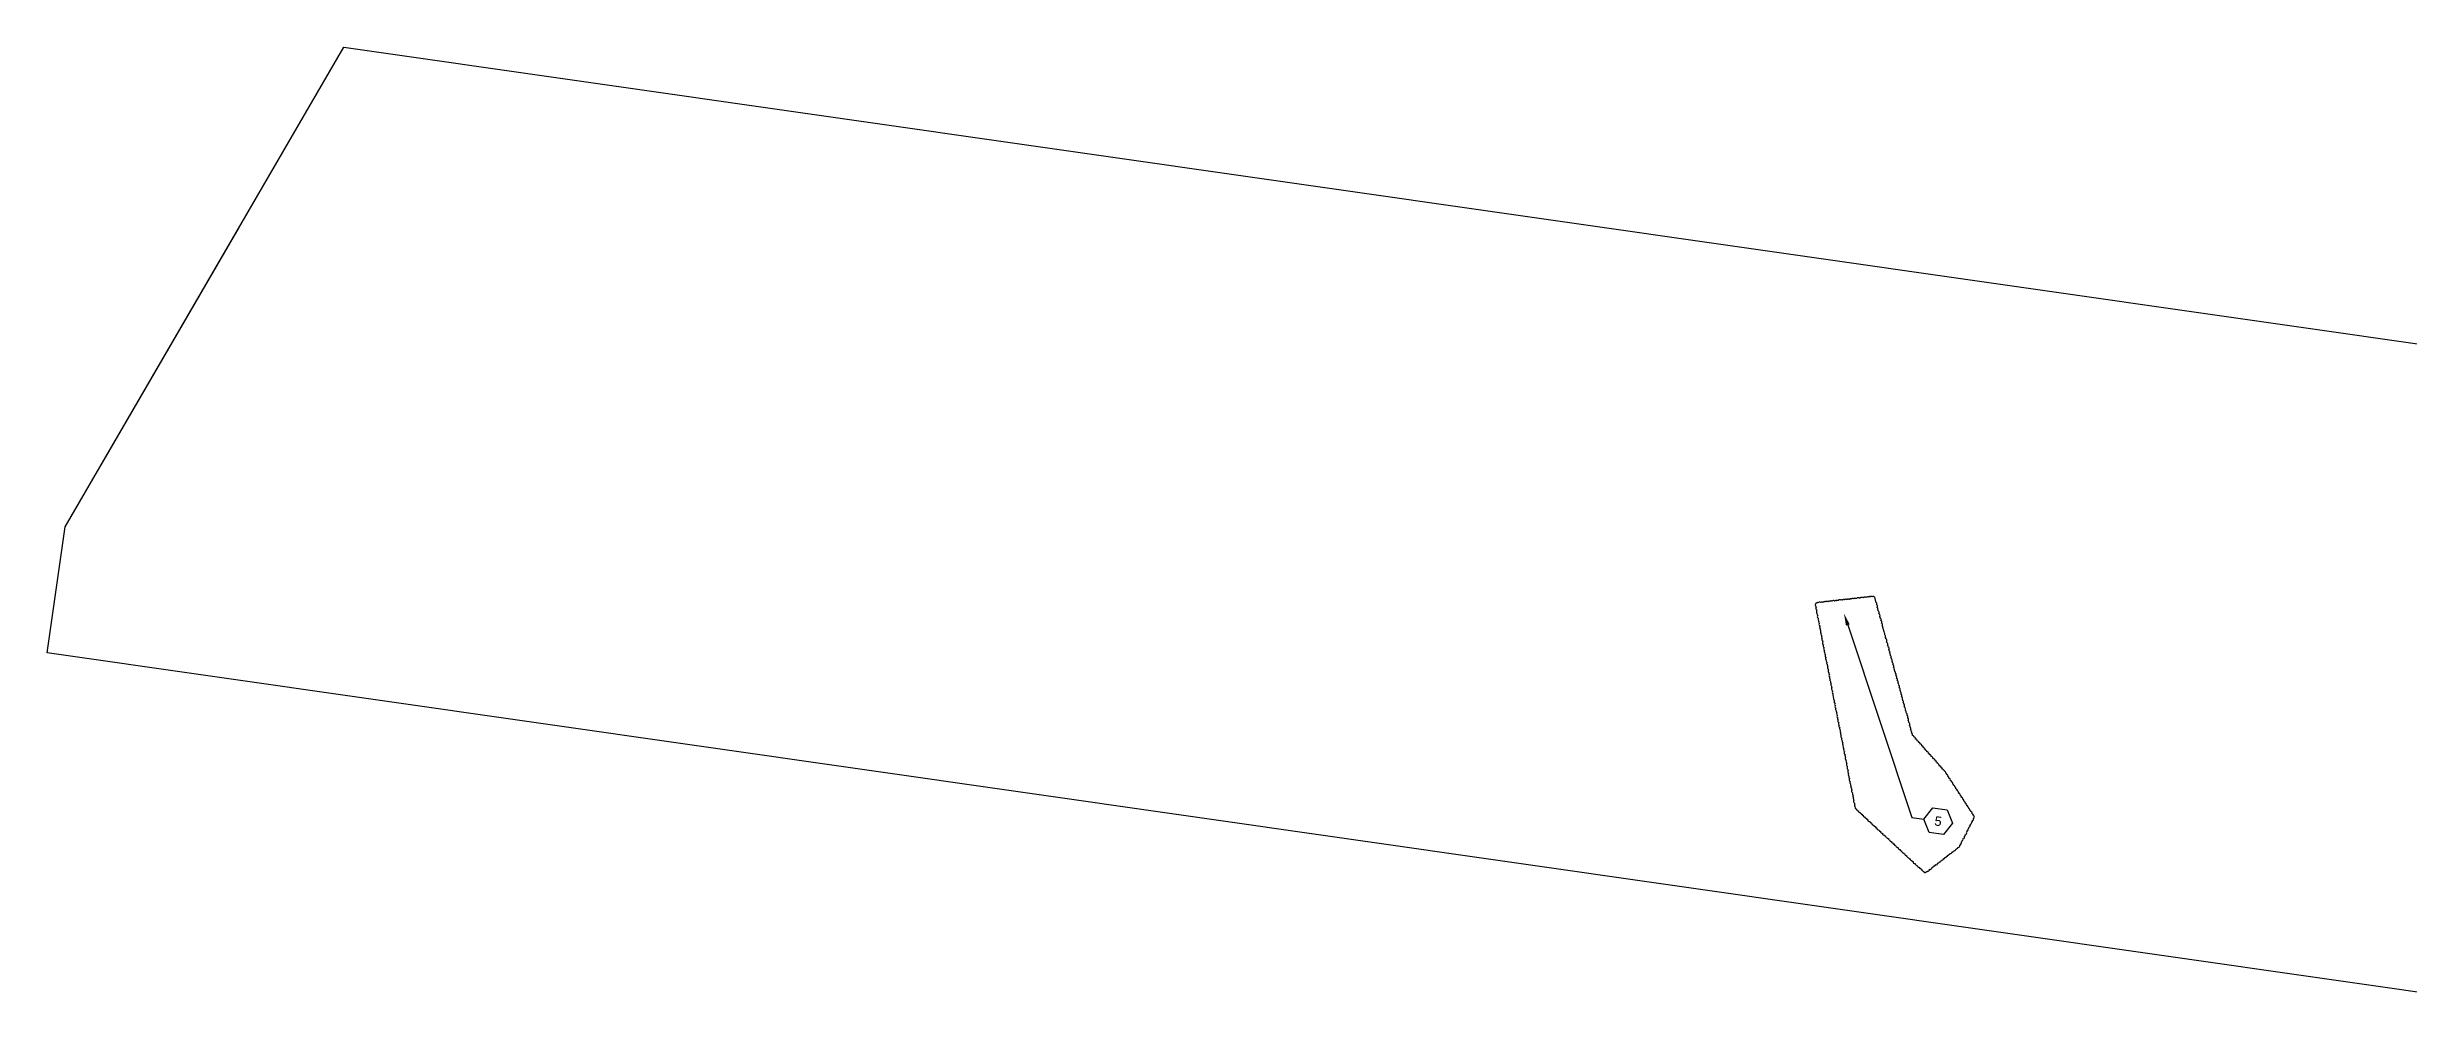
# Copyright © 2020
# Model space of a CAD drawing. Header units: feet. Extents: x 587216 to 589279, y 1029711 to 1030796.
# Drawn here: x 587216 to 588160, y 1030414 to 1030796 of the extents above; entities that cross this region are included whole.
import ezdxf
from ezdxf import colors
from ezdxf.entities.mleader import LeaderData, LeaderLine
from ezdxf.enums import TextEntityAlignment as Align
from ezdxf.math import Vec2, Vec3

# ---------------------------------------------------------------- set-up
doc = ezdxf.new("R2010")
doc.units = ezdxf.units.FT
doc.header["$MEASUREMENT"] = 0
doc.layers.get('0').update_dxf_attribs({"color": 30})
for name, color, linetype in [('C-DIMS', 2, 'Continuous'), ('C-MATCHLINE', 251, 'Continuous'), ('PV-ANNO', 31, 'Continuous')]:
    doc.layers.add(name, color=color, linetype=linetype)
doc.layers.add('VP', color=7, linetype='Continuous', plot=False)
doc.styles.add('ARIAL', font='arial.ttf')
doc.styles.get("Standard").update_dxf_attribs({"font": 'SIMPLEX.SHX'})

# ---------------------------------------------------------------- blocks, each defined once
blk = doc.blocks.new('_TagHexagon')
at = {"color": 0, "linetype": 'ByBlock', "transparency": 16777216}
blk.add_lwpolyline([(-0.144, 0), (-0.072, 0.125), (0.072, 0.125), (0.144, 0), (0.072, -0.125), (-0.072, -0.125)], close=True, dxfattribs=at)
at = {"layer": 'C-DIMS', "color": 0, "transparency": 16777216, "style": 'ARIAL'}
blk.add_attdef('TAGNUMBER', text='', height=0.0938, dxfattribs=at).set_placement((0, 0), align=Align.MIDDLE)

msp = doc.modelspace()

# ---------------------------------------------------------------- linework, layer by layer
at = {"layer": 'C-MATCHLINE'}
msp.add_line((587237.11, 1030628.47), (587292.36, 1030723.59), dxfattribs=at)
at = {"layer": 'PV-ANNO', "flags": 128}
msp.add_lwpolyline([(587986.14, 1030487.92, 0.520567), (587985.83, 1030488.39, 0.520567), (587985.54, 1030488.83, 0.520567), (587985.23, 1030489.31, 0.520567), (587984.74, 1030490.07, 0.520567), (587984.41, 1030490.56, 0.520567), (587983.95, 1030491.27, 0.520567), (587983.61, 1030491.79, 0.520567), (587983.23, 1030492.37, 0.520567), (587982.98, 1030492.75, 0.520567), (587982.57, 1030493.37, 0.520567), (587982.34, 1030493.74, 0.520567), (587982, 1030494.25, 0.520567), (587981.53, 1030494.98, 0.520567), (587981.04, 1030495.72, 0.520567), (587980.72, 1030496.21, 0.520567), (587980.48, 1030496.59, 0.520567), (587980, 1030497.31, 0.520567), (587979.66, 1030497.84, 0.520567), (587979.12, 1030498.66, 0.520567), (587978.81, 1030499.14, 0.520567), (587978.33, 1030499.88, 0.520567), (587977.89, 1030500.54, 0.520567), (587977.58, 1030501.02, 0.520567), (587977, 1030501.91, 0.520567), (587976.57, 1030502.57, 0.520567), (587976.02, 1030503.41, 0.520567), (587975.65, 1030503.97, 0.520567), (587975.15, 1030504.75, 0.520567), (587974.74, 1030505.37, 0.520567), (587974.2, 1030506.16, 0.520567), (587973.84, 1030506.55, 0.520567), (587973.39, 1030507.06, 0.520567), (587972.97, 1030507.53, 0.520567), (587972.32, 1030508.26, 0.520567), (587972.02, 1030508.6, 0.520567), (587971.45, 1030509.23, 0.520567), (587970.92, 1030509.84, 0.520567), (587970.23, 1030510.61, 0.520567), (587969.65, 1030511.26, 0.520567), (587968.98, 1030512.01, 0.520567), (587968.32, 1030512.75, 0.520567), (587967.83, 1030513.3, 0.520567), (587967.23, 1030513.97, 0.520567), (587966.72, 1030514.55, 0.520567), (587966.32, 1030514.99, 0.520567), (587965.69, 1030515.71, 0.520567), (587965.17, 1030516.28, 0.520567), (587964.49, 1030517.05, 0.520567), (587963.99, 1030517.62, 0.520567), (587963.38, 1030518.29, 0.520567), (587962.7, 1030519.06, 0.520567), (587961.96, 1030519.89, 0.520567), (587961.37, 1030520.55, 0.520567), (587961.1, 1030521.43, 0.520567), (587960.9, 1030522.14, 0.520567), (587960.7, 1030522.88, 0.520567), (587960.45, 1030523.79, 0.520567), (587960.25, 1030524.51, 0.520567), (587959.94, 1030525.64, 0.520567), (587959.74, 1030526.39, 0.520567), (587959.43, 1030527.53, 0.520567), (587959.14, 1030528.59, 0.520567), (587958.85, 1030529.63, 0.520567), (587958.62, 1030530.46, 0.520567), (587958.49, 1030530.94, 0.520567), (587958.25, 1030531.81, 0.520567), (587958.13, 1030532.25, 0.520567), (587957.91, 1030533.07, 0.520567), (587957.79, 1030533.5, 0.520567), (587957.53, 1030534.45, 0.520567), (587957.37, 1030535.04, 0.520567), (587957.12, 1030535.94, 0.520567), (587956.82, 1030537.03, 0.520567), (587956.55, 1030538.02, 0.520567), (587956.38, 1030538.65, 0.520567), (587956.13, 1030539.55, 0.520567), (587955.83, 1030540.65, 0.520567), (587955.6, 1030541.47, 0.520567), (587955.32, 1030542.51, 0.520567), (587955.1, 1030543.32, 0.520567), (587954.83, 1030544.29, 0.520567), (587954.53, 1030545.38, 0.520567), (587954.36, 1030546.01, 0.520567), (587954.2, 1030546.59, 0.520567), (587954.06, 1030547.11, 0.520567), (587953.89, 1030547.71, 0.520567), (587953.61, 1030548.75, 0.520567), (587953.36, 1030549.67, 0.520567), (587953.21, 1030550.22, 0.520567), (587952.96, 1030551.13, 0.520567), (587952.81, 1030551.67, 0.520567), (587952.61, 1030552.38, 0.520567), (587952.45, 1030552.98, 0.520567), (587952.29, 1030553.58, 0.520567), (587952.08, 1030554.33, 0.520567), (587951.96, 1030554.76, 0.520567), (587951.66, 1030555.88, 0.520567), (587951.46, 1030556.58, 0.520567), (587951.18, 1030557.61, 0.520567), (587951.07, 1030558.02, 0.520567), (587950.76, 1030559.15, 0.520567), (587950.58, 1030559.8, 0.520567), (587950.35, 1030560.65, 0.520567), (587950.12, 1030561.48, 0.520567), (587949.94, 1030562.12, 0.520567), (587949.72, 1030562.94, 0.520567), (587949.55, 1030563.55, 0.520567), (587949.33, 1030564.37, 0.520567), (587949.05, 1030565.39, 0.520567), (587948.77, 1030566.42, 0.520567), (587948.49, 1030567.43, 0.520567), (587948.32, 1030568.03, 0.520567), (587948.01, 1030569.18, 0.520567), (587947.71, 1030570.25, 0.520567), (587947.54, 1030570.9, 0.520567), (587947.32, 1030571.69, 0.520567), (587947.02, 1030572.77, 0.520567), (587946.75, 1030573.77, 0.520567), (587946.56, 1030574.46, 0.520567), (587946.43, 1030574.94, 0.520567), (587946.21, 1030575.76, 0.520567), (587945.81, 1030575.99, 0.520567), (587945.34, 1030575.94, 0.520567), (587944.52, 1030575.84, 0.520567), (587943.69, 1030575.75, 0.520567), (587942.92, 1030575.66, 0.520567), (587942.02, 1030575.56, 0.520567), (587941.41, 1030575.49, 0.520567), (587940.58, 1030575.4, 0.520567), (587940.15, 1030575.35, 0.520567), (587939.16, 1030575.24, 0.520567), (587938.75, 1030575.19, 0.520567), (587938.07, 1030575.11, 0.520567), (587937.24, 1030575.02, 0.520567), (587936.77, 1030574.97, 0.520567), (587936.26, 1030574.91, 0.520567), (587935.62, 1030574.84, 0.520567), (587935.11, 1030574.78, 0.520567), (587934.29, 1030574.68, 0.520567), (587933.51, 1030574.6, 0.520567), (587932.94, 1030574.53, 0.520567), (587931.76, 1030574.4, 0.520567), (587931.29, 1030574.34, 0.520567), (587930.85, 1030574.29, 0.520567), (587930.29, 1030574.23, 0.520567), (587929.35, 1030574.12, 0.520567), (587928.43, 1030574.02, 0.520567), (587927.59, 1030573.92, 0.520567), (587926.86, 1030573.84, 0.520567), (587926, 1030573.74, 0.520567), (587925.42, 1030573.68, 0.520567), (587924.65, 1030573.59, 0.520567), (587923.63, 1030573.48, 0.520567), (587923.03, 1030573.41, 0.520567), (587922.71, 1030572.94, 0.520567), (587922.86, 1030572.19, 0.520567), (587922.94, 1030571.76, 0.520567), (587923.16, 1030570.66, 0.520567), (587923.27, 1030570.11, 0.520567), (587923.48, 1030569.04, 0.520567), (587923.58, 1030568.5, 0.520567), (587923.79, 1030567.44, 0.520567), (587923.87, 1030567.03, 0.520567), (587923.98, 1030566.49, 0.520567), (587924.11, 1030565.81, 0.520567), (587924.21, 1030565.3, 0.520567), (587924.37, 1030564.46, 0.520567), (587924.48, 1030563.92, 0.520567), (587924.65, 1030563.05, 0.520567), (587924.79, 1030562.35, 0.520567), (587924.98, 1030561.34, 0.520567), (587925.13, 1030560.62, 0.520567), (587925.26, 1030559.95, 0.520567), (587925.41, 1030559.19, 0.520567), (587925.59, 1030558.27, 0.520567), (587925.68, 1030557.79, 0.520567), (587925.9, 1030556.67, 0.520567), (587926.11, 1030555.58, 0.520567), (587926.32, 1030554.54, 0.520567), (587926.54, 1030553.43, 0.520567), (587926.67, 1030552.73, 0.520567), (587926.89, 1030551.64, 0.520567), (587927.09, 1030550.63, 0.520567), (587927.26, 1030549.72, 0.520567), (587927.41, 1030548.98, 0.520567), (587927.52, 1030548.41, 0.520567), (587927.63, 1030547.87, 0.520567), (587927.78, 1030547.08, 0.520567), (587927.87, 1030546.62, 0.520567), (587928.09, 1030545.49, 0.520567), (587928.22, 1030544.84, 0.520567), (587928.4, 1030543.94, 0.520567), (587928.58, 1030542.99, 0.520567), (587928.75, 1030542.12, 0.520567), (587928.93, 1030541.24, 0.520567), (587929.15, 1030540.12, 0.520567), (587929.25, 1030539.59, 0.520567), (587929.46, 1030538.5, 0.520567), (587929.56, 1030538.02, 0.520567), (587929.74, 1030537.09, 0.520567), (587929.91, 1030536.23, 0.520567), (587930.07, 1030535.43, 0.520567), (587930.23, 1030534.58, 0.520567), (587930.31, 1030534.16, 0.520567), (587930.48, 1030533.33, 0.520567), (587930.64, 1030532.48, 0.520567), (587930.85, 1030531.41, 0.520567), (587931.06, 1030530.38, 0.520567), (587931.18, 1030529.76, 0.520567), (587931.32, 1030529.02, 0.520567), (587931.43, 1030528.47, 0.520567), (587931.62, 1030527.49, 0.520567), (587931.78, 1030526.7, 0.520567), (587931.99, 1030525.6, 0.520567), (587932.2, 1030524.55, 0.520567), (587932.38, 1030523.61, 0.520567), (587932.56, 1030522.71, 0.520567), (587932.66, 1030522.22, 0.520567), (587932.8, 1030521.49, 0.520567), (587932.98, 1030520.57, 0.520567), (587933.21, 1030519.41, 0.520567), (587933.42, 1030518.34, 0.520567), (587933.56, 1030517.61, 0.520567), (587933.73, 1030516.76, 0.520567), (587933.88, 1030515.98, 0.520567), (587934.03, 1030515.2, 0.520567), (587934.15, 1030514.6, 0.520567), (587934.27, 1030514, 0.520567), (587934.49, 1030512.84, 0.520567), (587934.63, 1030512.15, 0.520567), (587934.72, 1030511.69, 0.520567), (587934.92, 1030510.69, 0.520567), (587935.01, 1030510.21, 0.520567), (587935.12, 1030509.67, 0.520567), (587935.24, 1030509.07, 0.520567), (587935.4, 1030508.2, 0.520567), (587935.51, 1030507.69, 0.520567), (587935.67, 1030506.85, 0.520567), (587935.78, 1030506.27, 0.520567), (587935.97, 1030505.33, 0.520567), (587936.18, 1030504.23, 0.520567), (587936.37, 1030503.27, 0.520567), (587936.59, 1030502.13, 0.520567), (587936.81, 1030501.03, 0.520567), (587936.97, 1030500.24, 0.520567), (587937.15, 1030499.3, 0.520567), (587937.28, 1030498.63, 0.520567), (587937.48, 1030497.6, 0.520567), (587937.57, 1030497.18, 0.520567), (587937.69, 1030496.57, 0.520567), (587937.84, 1030495.79, 0.520567), (587938, 1030494.95, 0.520567), (587938.09, 1030494.49, 0.520567), (587938.3, 1030493.42, 0.520567), (587938.41, 1030492.86, 0.520567), (587938.61, 1030491.84, 0.520567), (587938.89, 1030491.19, 0.520567), (587939.22, 1030490.89, 0.520567), (587939.81, 1030490.34, 0.520567), (587940.59, 1030489.62, 0.520567), (587940.9, 1030489.33, 0.520567), (587941.28, 1030488.97, 0.520567), (587941.68, 1030488.61, 0.520567), (587942.38, 1030487.96, 0.520567), (587943.02, 1030487.36, 0.520567), (587943.58, 1030486.85, 0.520567), (587944.4, 1030486.09, 0.520567), (587944.75, 1030485.76, 0.520567), (587945.37, 1030485.19, 0.520567), (587945.97, 1030484.64, 0.520567), (587946.64, 1030484.02, 0.520567), (587947.22, 1030483.48, 0.520567), (587948.05, 1030482.71, 0.520567), (587948.66, 1030482.15, 0.520567), (587949.5, 1030481.37, 0.520567), (587950.33, 1030480.6, 0.520567), (587950.69, 1030480.26, 0.520567), (587951.13, 1030479.86, 0.520567), (587951.82, 1030479.22, 0.520567), (587952.33, 1030478.75, 0.520567), (587953.07, 1030478.07, 0.520567), (587953.62, 1030477.55, 0.520567), (587954.12, 1030477.09, 0.520567), (587954.71, 1030476.54, 0.520567), (587955.47, 1030475.84, 0.520567), (587955.77, 1030475.57, 0.520567), (587956.47, 1030474.92, 0.520567), (587957.09, 1030474.34, 0.520567), (587957.91, 1030473.58, 0.520567), (587958.39, 1030473.14, 0.520567), (587959.05, 1030472.53, 0.520567), (587959.92, 1030471.72, 0.520567), (587960.56, 1030471.13, 0.520567), (587961.24, 1030470.5, 0.520567), (587961.7, 1030470.07, 0.520567), (587962.55, 1030469.29, 0.520567), (587963.39, 1030468.51, 0.520567), (587964.13, 1030467.83, 0.520567), (587964.64, 1030467.35, 0.520567), (587965.01, 1030467.01, 0.520567), (587965.38, 1030466.67, 0.520567), (587965.98, 1030466.11, 0.520567), (587966.39, 1030465.74, 0.520567), (587966.71, 1030465.76, 0.520567), (587967.05, 1030466.02, 0.520567), (587967.38, 1030466.27, 0.520567), (587968.26, 1030466.95, 0.520567), (587969.15, 1030467.63, 0.520567), (587969.56, 1030467.95, 0.520567), (587970.17, 1030468.42, 0.520567), (587970.7, 1030468.83, 0.520567), (587971.57, 1030469.5, 0.520567), (587972.22, 1030470, 0.520567), (587973.04, 1030470.63, 0.520567), (587973.86, 1030471.26, 0.520567), (587974.43, 1030471.71, 0.520567), (587975.08, 1030472.21, 0.520567), (587975.58, 1030472.59, 0.520567), (587975.97, 1030472.9, 0.520567), (587976.49, 1030473.29, 0.520567), (587977.37, 1030473.97, 0.520567), (587978.08, 1030474.52, 0.520567), (587978.86, 1030475.12, 0.520567), (587979.62, 1030475.7, 0.520567), (587980.35, 1030476.59, 0.520567), (587980.61, 1030477.1, 0.520567), (587981.04, 1030477.93, 0.520567), (587981.24, 1030478.33, 0.520567), (587981.65, 1030479.14, 0.520567), (587982.19, 1030480.18, 0.520567), (587982.5, 1030480.79, 0.520567), (587983.04, 1030481.85, 0.520567), (587983.33, 1030482.42, 0.520567), (587983.7, 1030483.14, 0.520567), (587983.99, 1030483.73, 0.520567), (587984.29, 1030484.31, 0.520567), (587984.65, 1030485, 0.520567), (587985.11, 1030485.92, 0.520567), (587985.41, 1030486.49, 0.520567), (587985.83, 1030487.33, 0.520567)], format="xyb", close=True, dxfattribs=at)
at = {"layer": 'VP', "elevation": 1000, "flags": 128}
msp.add_lwpolyline([(588190.4, 1030413.99), (587215.64, 1030553.46), (587222.87, 1030603.95), (587334.23, 1030795.69), (588283.65, 1030659.83)], close=True, dxfattribs=at)
msp.add_lwpolyline([(588190.4, 1030413.99), (587215.64, 1030553.46), (587222.87, 1030603.95), (587334.23, 1030795.69), (588283.65, 1030659.83)], close=True, dxfattribs=at)
msp.add_lwpolyline([(588190.4, 1030413.99), (587215.64, 1030553.46), (587222.87, 1030603.95), (587334.23, 1030795.69), (588283.65, 1030659.83)], close=True, dxfattribs=at)
msp.add_lwpolyline([(588190.4, 1030413.99), (587215.64, 1030553.46), (587222.87, 1030603.95), (587334.23, 1030795.69), (588283.65, 1030659.83)], close=True, dxfattribs=at)
msp.add_lwpolyline([(588190.4, 1030413.99), (587215.64, 1030553.46), (587222.87, 1030603.95), (587334.23, 1030795.69), (588283.65, 1030659.83)], close=True, dxfattribs=at)
msp.add_lwpolyline([(588190.4, 1030413.99), (587215.64, 1030553.46), (587222.87, 1030603.95), (587334.23, 1030795.69), (588283.65, 1030659.83)], close=True, dxfattribs=at)

# ---------------------------------------------------------------- leaders
at = {"layer": 'PV-ANNO'}
ml = msp.add_multileader_block('Standard', dxfattribs=at)
ml.set_content('_TagHexagon', color=256, scale=40)
ml.set_attribute('TAGNUMBER', '5', width=0)
ml.set_leader_properties(color=256)
ml.build(insert=Vec2(0, 0))
ml.multileader.update_dxf_attribs({"dogleg_length": 0.12, "arrow_head_size": 4.8, "scale": 40})
ctx = ml.context
ctx.base_point, ctx.scale, ctx.char_height, ctx.arrow_head_size, ctx.landing_gap_size, ctx.plane_origin, ctx.plane_x_axis, ctx.plane_y_axis = Vec3(587966.01, 1030486.99), 40, 3.2, 4.8, 1.6, Vec3(587934.08, 1030569.22), Vec3(0.989918, -0.141645), Vec3(0.141645, 0.989918)
notes = []
notes.append((ctx, [(0, (1, 1, 0), (587961.26, 1030487.67), (0.989918, -0.141645), 4.8, [(0, [(587934.08, 1030569.22)], 0, [])])]))
ctx.block.insert, ctx.block.rotation = Vec3(587971.73, 1030486.17), 6.141063
for ctx, leaders in notes:
    for number, flags, end, landing, length, lines in leaders:
        leader = LeaderData()
        leader.index, (leader.has_last_leader_line, leader.has_dogleg_vector, leader.attachment_direction) = number, flags
        leader.last_leader_point, leader.dogleg_vector, leader.dogleg_length = Vec3(end), Vec3(landing), length
        for number, points, colour, breaks in lines:
            line = LeaderLine()
            line.index, line.vertices, line.color, line.breaks = number, Vec3.list(points), colors.encode_raw_color(colour), breaks
            leader.lines.append(line)
        ctx.leaders.append(leader)

doc.saveas('drawing.dxf')
